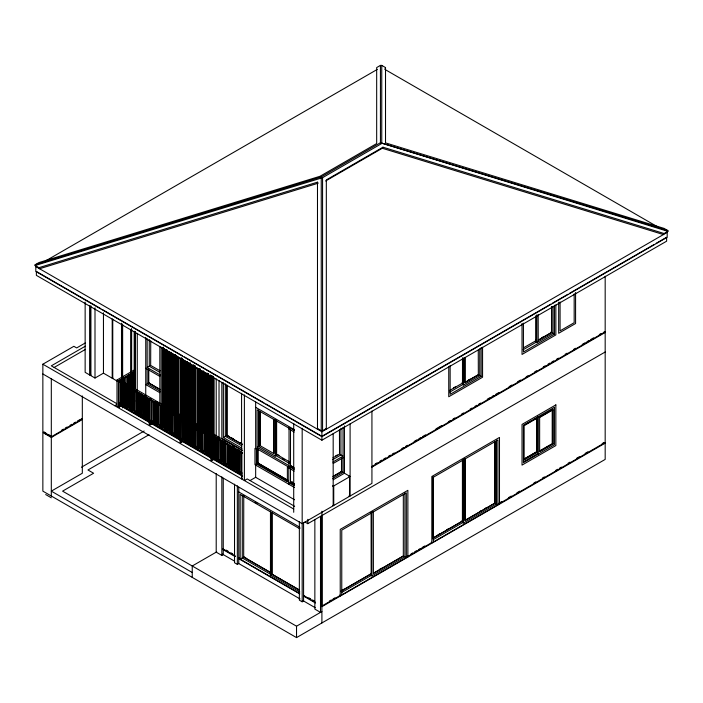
<?xml version="1.0" encoding="UTF-8"?>
<svg xmlns="http://www.w3.org/2000/svg" width="703" height="703" viewBox="0 0 703 703"><rect width="100%" height="100%" fill="white"/><g stroke="black" fill="none" stroke-linecap="round" stroke-linejoin="round"><path stroke-width="1.05" d="M85.221 343.002L76.68 347.932L73.859 346.307L42.857 364.207L42.857 431.906L51.881 437.108M160.302 391.325L147.147 383.733L147.147 369.093M160.302 375.059L147.147 367.458L147.147 338.591M149.264 339.505L149.264 366.237L159.599 372.212M150.741 340.823L150.67 365.428L160.135 370.815M250.031 480.562L255.664 477.302L255.664 464.288M255.664 402.019L255.664 448.013L289.539 467.574M257.113 447.222L257.113 409.796L289.03 428.224L289.03 465.65L257.113 447.222L259.231 446.001M258.528 410.051L258.528 446.414L275.207 456.045L275.919 455.632L275.919 419.832M259.978 411.448L259.978 445.623L273.827 453.54L273.827 419.366M260.048 445.579L260.048 411.404M273.757 453.576L273.757 419.401M275.207 456.045L275.207 419.682M275.989 453.971L275.989 419.796M276.27 453.804L276.27 419.629M276.622 420.499L276.622 453.602L275.919 454.006L289.698 461.968M290.488 467.047L290.488 429.577M293.713 512.294L293.713 423.399M321.904 622.955L321.904 511.213M322.466 606.355L321.904 606.03L321.904 515.545M371.931 411.027L371.931 483.409L350.094 496.019L348.96 496.019L349.523 496.344L349.523 476.168L348.96 476.493L349.523 476.819L333.74 485.931L332.616 485.931L333.178 486.256M450.148 365.437L450.148 394.313L481.16 376.413L481.16 347.537M462.486 382.713L462.486 358.152M462.838 357.809L462.838 384.55L463.541 384.954L479.745 375.595L479.745 348.864M463.541 384.954L463.541 358.222M464.876 357.906L464.876 382.476L478.268 374.743M464.947 357.95L464.947 382.511L478.339 374.787L478.268 350.182M482.566 347.247L482.566 377.221L448.742 396.756L448.742 366.773M523.436 323.125L523.436 352.001L554.439 334.101L554.439 305.225M536.055 340.568L536.055 316.007M536.125 315.506L536.125 342.238L536.828 342.642L553.033 333.284L553.033 306.552M536.828 342.642L536.828 314.839M538.164 314.531L538.234 340.199L551.627 332.475L551.627 306.842M551.556 306.798L551.556 332.431L538.164 340.164M555.853 304.935L555.853 334.918L522.03 354.444L522.03 323.398M604.615 332.15L605.178 332.475L605.178 442.486L498.919 503.831L498.919 503.181L499.481 503.506M385.516 67.567L385.516 142.885L664.089 228.405L667.85 230.575L667.85 231.34L667.191 232.394L321.904 431.739L35.809 266.569L35.15 265.514L35.15 264.75L38.911 262.579L320.023 176.277L376.676 143.57L376.676 67.567L380.437 65.397L381.755 65.397L385.516 67.567L384.857 69.386L657.727 226.928M325.665 180.97L382.309 148.263L382.977 147.208L664.089 233.51L667.85 231.34L380.437 142.744L321.245 176.919L35.15 264.75L35.809 266.569L35.809 271.446L321.904 436.625L667.191 237.271L667.191 232.394L667.85 230.575L380.437 142.744L380.437 65.397M100.88 308.687L36.371 271.446L36.371 275.356L321.904 440.201L321.904 431.739L322.563 430.684L326.324 428.514L326.324 179.915L382.977 147.208M325.665 429.568L326.324 428.514M664.089 233.51L663.43 234.565L382.309 148.263M45.264 261.112L377.335 69.386M38.911 267.685L317.484 182.165L318.143 183.219L39.57 268.739L38.911 267.685L35.15 265.514L322.563 177.683L381.755 143.509L381.755 65.397M85.397 346.157L51.31 365.832L116.61 403.531M54.157 367.449L85.397 349.409M85.142 302.105L85.142 372.344L89.791 375.033L90.915 375.033L90.915 305.884M90.353 306.209L90.353 375.358L90.915 375.033M90.353 375.358L95.002 378.038L103.455 373.161L117.129 381.052M112.761 377.88L112.199 378.205L112.199 318.934M120.371 382.019L120.433 406.387L119.018 407.204L116.988 406.026L116.988 379.989L133.983 370.182M135.398 370.991L118.403 380.806L118.403 406.844M120.283 380.437L135.398 371.72M147.147 367.458L149.967 365.832M46.24 433.856L46.802 433.531M46.24 434.507L46.802 434.182M131.364 389.269L131.927 388.944L130.802 388.944L131.364 389.269L131.364 328.907M61.583 430.21L63.455 429.129M65.317 428.048L67.189 426.976M69.984 425.359L71.855 424.278M73.718 423.197L75.59 422.116M77.453 421.044L80.256 419.427M81.188 418.883L82.321 418.883L82.321 395.93M82.321 418.883L51.31 436.783L51.31 378.855M604.615 442.811L605.178 443.136L605.178 459.41L296.534 637.603L42.857 491.142L42.857 432.556L51.31 437.442L82.321 419.533L82.321 473.242L51.31 491.142L192.244 572.506M147.147 383.733L149.027 382.652M121.918 379.497L121.918 401.193L120.371 400.464L121.777 401.272L121.777 379.576M123.21 384.717L123.21 398.821L124.756 399.559L124.756 377.854M125.811 397.318L132.146 393.662M119.071 402.837L134.466 393.952L134.466 394.673L119.018 403.584L149.247 421.035M114.738 405.701L116.61 404.62M120.371 402.45L126.013 399.199M121.514 405.025L122.92 404.216L122.92 383.601M122.252 407.872L134.466 400.824L134.466 397.564L120.371 405.701L180.012 440.14M138.219 401.905L144.8 398.109M136.013 411.765L134.598 412.582L134.598 390.886M142.454 417.116L143.86 416.299L143.86 395.692M163.21 408.636L164.405 409.322L163.843 409.647L162.929 408.795M164.045 348.67L164.124 409.489M149.221 419.392L147.815 420.209L147.815 398.513M166.435 350.05L166.435 411.141L166.716 349.892M151.277 420.587L149.871 421.396L180.1 438.848M151.303 422.222L152.709 421.413M168.817 351.43L169.098 412.353M149.221 398.786L149.247 424.656L149.871 425.016L151.277 424.199L151.277 399.937M171.567 352.37L171.207 413.9L172.2 414.471L172.762 414.146L171.005 413.786L171.005 352.695M81.434 467.24L144.168 431.027M173.597 354.189L173.878 415.113M173.597 415.28L175.152 415.526L175.152 354.435M176.26 416.492L176.98 417.231L177.543 416.905M159.159 426.756L160.688 426.018L160.688 405.403M149.027 434.726L87.954 469.982L93.596 473.242L62.585 491.142L296.534 626.206L321.904 611.566M183.369 420.596L184.081 421.334L184.643 421.009M184.283 360.358L184.362 421.167M186.673 361.737L186.673 422.828L187.666 423.399L188.228 423.074L186.471 422.714L186.471 420.526M186.673 422.828L186.954 420.482M189.054 363.117L189.335 424.041M173.65 433.505L172.244 434.313L172.2 353.381M191.814 425.139L191.242 425.464L191.242 423.285M191.524 425.306L192.437 426.159L193 425.833M193.835 365.876L194.116 426.8M193.835 426.958L195.39 427.213M195.03 425.464L195.109 427.371M197.701 368.258L197.982 429.181M182.13 438.391L180.724 439.208L210.944 456.66M182.156 440.034L183.685 439.296L183.685 418.68M200.364 430.561L199.801 430.886L199.801 428.707M180.1 417.151L180.1 442.468L180.724 442.82L182.13 442.011L181.506 441.651M201.199 431.695L202.754 431.941M202.385 371.298L202.473 432.108M204.582 433.646L205.144 433.32M204.775 431.58L204.863 433.487M206.339 434.006L204.775 433.76M206.963 435.025L208.721 435.385M211.111 436.765L210.548 437.09L210.548 374.91M211.111 375.674L210.742 437.204L210.83 375.841M196.647 446.774L195.241 447.591L195.241 425.895M223.352 382.784L223.352 437.494L226.173 435.869M203.097 452.126L204.503 451.308L204.503 430.702M212.983 456.203L211.568 457.02L241.797 474.472M212.983 456.924L211.568 457.741L241.797 475.193M213 457.846L214.415 457.029L214.415 436.422M210.944 434.964L210.944 460.272L211.568 460.632L212.983 459.824L212.983 435.561M219.644 460.052L218.238 460.869L218.238 439.173M226.094 465.404L227.623 464.657L227.623 444.05M240.584 472.144L239.178 472.961L239.178 451.256M294.425 487.478L254.961 464.692L254.961 448.417L256.367 449.235L256.367 463.883L258.247 462.794M550.765 304.162L321.904 436.299L265.936 403.988M552.663 303.063L567.866 294.293M569.764 293.195L654.282 244.407M656.18 243.308L666.629 237.271L666.629 241.182L321.904 440.201M335.41 456.08L337.291 454.999M453.558 387.871L455.342 386.843M332.871 457.873L339.523 454.12L339.452 429.515M449.375 390.613L462.838 382.924L462.135 382.511M523.559 347.783L536.125 340.612L535.414 340.199M290.488 468.119L290.488 482.759L292.36 481.678M468.172 380.253L469.955 379.216M541.451 337.941L543.234 336.904M332.475 459.815L340.929 454.929L340.929 428.197M449.841 392.054L463.347 384.251M523.12 349.743L537.918 341.201M332.712 462.117L343.046 456.15L343.046 427.275M333.178 463.47L344.452 456.968L344.452 473.242L333.178 479.745M333.037 476.414L341.491 471.528L341.491 457.925M333.178 476.493L341.632 471.608L341.632 458.013M332.712 478.392L343.046 472.425L343.046 457.776M216.726 551.864L192.244 565.994L192.244 577.391M375.226 463.936L377.124 462.838M379.98 461.194L381.878 460.096M383.776 458.997L385.675 457.899M388.522 456.256L390.42 455.157M392.318 454.068L394.216 452.969M401.817 448.584L403.715 447.486M405.613 446.387L407.512 445.298M414.155 441.458L417.002 439.814M418.9 438.716L420.807 437.618M422.705 436.519L425.552 434.876M435.992 428.848L441.695 425.561M448.338 421.721L450.236 420.622M453.084 418.979L454.982 417.89M461.634 414.049L463.532 412.951M470.175 409.111L472.073 408.021M474.92 406.378L476.819 405.279M478.717 404.181L480.624 403.083M487.267 399.251L490.114 397.599M492.012 396.51L493.91 395.411M495.808 394.313L498.655 392.669M509.104 386.641L511.951 384.998M517.645 381.703L520.501 380.059M526.195 376.773L528.094 375.674M534.737 371.843L536.635 370.745M543.287 366.904L545.185 365.806M548.032 364.163L549.931 363.064M551.829 361.975L553.727 360.876M556.574 359.233L558.472 358.135M565.124 354.294L567.022 353.205M573.666 349.365L575.564 348.266M582.216 344.435L585.063 342.783M586.961 341.693L588.859 340.595M590.757 339.496L593.604 337.853M599.308 334.566L601.206 333.468M604.053 331.825L605.178 331.825L605.178 276.226M371.43 466.774L605.178 331.825M371.984 467.108L605.178 332.475M216.208 473.611L216.208 552.163L221.84 555.423L223.255 554.605L223.255 478.233M238.756 558.024L239.319 557.699L239.319 558.349M299.425 528.559L240.162 494.394L240.162 559.166L242.983 557.532M333.178 433.681L333.178 505.782L302.176 523.682L42.857 373.97M333.178 505.782L332.616 505.457L333.74 505.457L349.523 496.344M234.53 484.182L234.53 562.743L237.342 564.368L238.756 563.56L238.756 487.179M299.355 528.603L300.058 528.19M304.961 522.039L307.809 523.682L605.178 352.001M523.788 425.438L531.82 420.798M533.612 419.77L537.18 417.705L537.18 451.88L523.788 459.613M537.531 417.907L524.139 425.64L524.139 459.815L537.531 452.082L536.828 451.678L525.22 458.374M539.289 417.301L552.681 409.568L552.681 443.742L539.289 451.475M553.033 409.77L539.64 417.503L539.64 451.678L553.033 443.945L553.033 409.77L552.33 409.366L552.33 443.54L553.033 443.945M270.462 511.362L270.462 575.028L271.165 574.623M524.403 458.936L536.899 451.721L536.899 417.547M539.834 450.755L551.504 444.094M523.63 461.73L538.041 453.417M304.144 595.775L303.582 596.1L315.489 602.981M299.355 521.617L299.355 600.169L302.176 601.794L303.582 600.986L303.582 522.426M341.772 590.379L343.644 589.299M438.057 534.781L439.937 533.7M446.493 529.913L448.365 528.832M341.113 591.082L371.096 573.771M341.183 591.118L371.166 573.815L370.463 573.402M379.611 569.342L381.492 568.261M479.648 511.582L481.529 510.501M484.341 508.884L486.212 507.794M373.337 573.288L403.32 555.985L403.32 494.534M403.39 556.02L373.407 573.332L373.337 511.846L372.704 511.476M341.535 592.576L371.755 575.133M433.145 539.693L463.365 522.241M371.096 512.32L371.166 575.476L371.869 575.88L404.928 556.794L404.928 493.128M462.776 460.008L462.776 522.584L463.479 522.988L496.529 503.91L496.529 440.236M329.382 601.065L331.254 599.984M333.117 598.903L334.988 597.822M410.991 553.946L412.837 552.874M414.682 551.811L416.528 550.748M418.364 549.684L420.209 548.621M422.055 547.558L424.814 545.959M499.859 502.636L501.757 501.538M508.383 497.715L511.23 496.072M516.907 492.794L519.754 491.151M533.964 482.952L535.853 481.854M542.488 478.031L544.377 476.933M555.748 470.369L557.637 469.279M559.535 468.18L561.425 467.091M568.059 463.259L569.948 462.17M576.583 458.338L579.421 456.704M585.107 453.417L587.945 451.783M602.155 443.575L604.053 442.486L604.053 443.136M321.904 606.03L340.226 595.45L339.663 595.125L340.226 596.1L340.226 529.385L407.872 490.325L407.872 557.048L407.309 556.723L431.835 542.567L431.264 542.241L431.835 543.217L431.835 476.493L499.481 437.433L499.481 504.156L498.919 503.831M406.334 557.611L341.763 594.887L341.763 530.124L406.334 492.838L406.334 557.611L404.225 556.389M497.944 504.719L433.364 542.004L433.364 477.232L497.944 439.955L497.944 504.719L495.826 503.497M321.904 606.68L605.178 443.136M550.924 332.071L551.627 332.475M552.33 332.879L554.439 334.101M479.042 375.191L481.16 376.413M464.314 458.593L465.017 458.997L465.017 520.44L494.991 503.137L494.991 441.686L494.921 503.093L464.947 520.405L464.947 458.954M317.484 182.165L317.484 428.514L321.245 430.684L321.904 431.739M102.779 309.786L182.464 355.788M184.353 356.887L264.038 402.889M462.064 520.519L462.776 520.923L432.793 538.234L432.793 476.783M340.226 454.525L343.046 456.15M255.664 407.327L294.557 429.788M294.425 430.517L288.784 427.266L288.784 428.892L294.223 432.029M341.166 471.335L343.046 472.425M350.094 476.493L344.452 473.242L344.452 425.913M145.741 368.275L159.836 376.413M277.184 454.331L279.021 455.395M282.465 458.602L284.346 459.692M275.391 455.333L289.293 463.356M159.976 389.348L148.702 382.836L148.702 369.242M159.836 389.427L148.561 382.924L148.561 369.321M290.339 465.43L293.959 467.521M290.198 465.509L293.819 467.6M290.488 466.484L294.214 468.646M294.223 469.463L288.784 466.317L288.784 484.226M145.741 384.55L159.836 392.687M294.223 471.089L287.378 467.135L287.378 481.783L256.367 463.883M227.262 435.359L229.09 436.414M230.918 437.468L233.66 439.05M240.057 442.741L241.885 443.795M242.517 444.489L226.972 435.517L226.972 385.156M242.368 444.568L226.832 435.596L226.832 385.244M242.008 445.983L225.329 436.352L225.329 383.829M223.352 437.494L242.052 448.286M242.509 450.184L221.84 438.25L221.84 382.467M241.937 450.5L119.809 379.989L119.809 380.718M126.435 384.541L128.324 385.631M130.222 386.729L133.06 388.364M150.653 398.522L151.277 398.882M155.785 401.483L157.674 402.582M164.3 406.404L166.198 407.494M172.824 411.325L174.713 412.415M181.348 416.246L183.237 417.336M198.387 426.08L201.225 427.723M223.949 440.843L225.839 441.932M232.465 445.755L234.363 446.853M116.988 379.989L242.421 452.407M116.988 380.718L242.421 453.127M127.305 386.922L129.053 387.933M152.314 401.36L158.896 405.165M219.96 440.421L228.422 445.298M230.294 446.387L242.509 453.435M287.984 480.342L257.922 462.987L257.922 449.384M290.805 481.968L294.566 484.139M170.943 412.933L172.833 414.023M287.843 480.421L257.781 463.066L257.781 448.417M290.664 482.056L294.425 484.226M166.716 410.983L166.514 349.778M174.871 415.684L174.783 354.874M177.261 417.064L177.174 356.254M186.954 422.661L186.752 420.368M187.947 423.241L187.859 362.423M164.045 409.761L165.038 410.341M166.435 411.141L167.428 411.712L167.428 350.63M168.817 412.52L169.81 413.092M184.283 421.449L185.276 422.02M189.054 424.208L190.056 424.779M195.03 427.652L196.023 428.224M288.098 481.379L257.113 463.497L257.113 448.848M290.488 482.759L294.214 484.912M197.701 429.348L197.613 368.539M200.083 430.728L200.004 428.821M206.049 434.173L205.97 373.363M207.244 434.858L208.158 435.711L208.158 373.539M202.385 432.38L203.387 432.96L203.387 370.78M288.784 482.592L294.223 485.729M133.052 393.135L134.466 393.952M214.327 440.421L216.208 441.502M131.646 395.938L134.466 397.564M407.309 556.073L407.872 556.398M134.185 400.657L134.748 400.982M123.21 398.821L124.624 399.629L124.624 377.933M255.664 477.302L294.557 499.763M120.433 402.775L149.713 419.682M152.226 421.132L180.566 437.486M183.07 438.936L211.41 455.298M213.923 456.748L242.263 473.11M119.018 404.313L149.247 421.765M149.871 422.116L180.1 439.568M180.724 439.929L210.944 457.381M181.91 441.229L242.5 476.212M294.636 506.318L247.21 478.936L244.389 480.562L244.389 394.919M119.809 406.026L120.433 406.387M150.653 423.839L151.277 424.199M212.359 459.463L212.983 459.824M242.421 478.444L241.797 478.084L241.797 452.767M42.857 364.207L293.713 509.042M238.756 491.951L299.821 527.215M255.057 502.214L256.955 503.304M81.759 419.208L82.321 419.533M45.862 432.986L43.981 431.906L43.981 432.556M48.612 434.577L51.881 436.458M244.038 556.89L245.936 557.989M243.756 557.057L271.235 572.919L243.686 557.092L243.756 495.606M299.425 590.01L271.947 574.14L271.947 512.698M299.355 590.045L271.876 574.184L271.876 512.733M270.681 574.342L242.28 557.945L242.28 495.369M270.462 575.028L299.821 591.979M226.225 550.141L228.097 551.222M230.9 552.839L232.772 553.92M308.81 597.822L310.682 598.903M312.554 599.975L314.426 601.056M222.851 548.841L235.567 556.178M303.52 595.415L315.471 602.313M240.162 559.166L299.355 593.341M222.851 549.491L235.004 556.504M238.756 558.674L299.821 593.93M222.359 554.087L234.679 561.205M238.475 563.393L300.102 598.974M302.94 600.617L315.269 607.735M45.677 494.552L51.319 497.812M317.484 428.514L318.143 429.568M575.581 292.474L575.581 323.521L558.674 333.284L558.674 302.237M574.175 293.836L574.175 322.712L560.08 330.849L560.08 301.974M552.4 409.41L552.4 443.584M538.234 416.686L538.234 454.12L537.531 453.707L537.531 416.281M536.828 417.503L536.828 451.678M463.479 459.323L463.479 522.988M462.706 460.535L462.706 520.879L432.723 538.19L432.723 476.748M462.416 460.368L462.416 520.721M371.869 512.206L371.869 575.88M350.094 423.918L350.094 496.019M333.74 485.931L333.74 505.457M322.563 177.683L322.563 430.684L321.245 430.684L321.245 176.919M320.498 516.362L320.498 612.375L314.856 609.123L314.856 519.658M307.809 519.35L307.809 523.682M302.176 428.276L302.176 601.794M296.534 626.206L296.534 637.603M241.577 393.293L241.577 478.936M240.584 451.528L240.716 472.214L239.301 473.031L239.301 451.335M238.097 450.096L238.097 470.702L236.683 471.52L236.683 449.823M237.966 450.017L237.966 470.632L236.559 471.449L236.559 449.753M237.342 485.817L237.342 564.368M235.479 448.584L235.479 469.191L234.064 470.008L234.064 448.312M235.356 448.505L235.356 469.121L233.941 469.938L233.941 448.242M232.86 447.073L232.86 467.68L231.454 468.497L231.454 446.8M232.737 446.994L232.737 467.609L231.322 468.426L231.322 446.73M230.241 445.561L230.241 466.168L228.835 466.985L228.835 445.289M230.118 445.482L230.118 466.098L228.703 466.915L228.703 445.219M227.5 443.971L227.5 464.586M226.094 443.707L226.217 465.474M225.004 442.539L225.004 463.145L223.475 463.892L223.475 442.196M224.881 442.468L224.881 463.075M223.598 442.266L223.598 463.962M222.385 441.027L222.385 461.634L220.979 462.451L220.979 440.755M222.262 440.957L222.262 461.563L220.856 462.381L220.856 440.684M221.84 476.862L221.84 555.423M219.644 439.445L219.775 460.122L218.361 460.94L218.361 439.243M219.02 380.613L219.02 438.777M217.157 438.004L217.157 458.62L215.742 459.428L215.742 437.732M217.034 437.934L217.034 458.541L215.619 459.358L215.619 437.661M216.208 378.943L216.208 436.018M214.538 436.493L214.538 457.108L213.123 457.917L213.123 436.22M214.125 378.073L214.125 439.164M213.387 377.318L213.387 434.392M213.132 376.404L213.132 434.226M212.93 376.29L212.93 434.111M211.937 375.718L211.937 433.531M211.744 375.604L211.744 433.417M211.568 435.324L211.568 460.632M209.863 433.795L209.863 454.402L208.457 455.219L208.36 373.653M209.74 433.725L209.74 454.331L208.325 455.149L208.325 433.452M209.556 375.428L209.556 432.152M209.353 375.314L209.353 432.037M207.526 373.609L207.526 430.333M207.447 373.891L207.447 430.614M207.244 373.776L207.244 430.5M207.244 432.283L207.244 452.89L205.838 453.707L205.768 373.249M207.165 374.049L207.165 430.772M207.121 432.213L207.121 452.82L205.707 453.637L205.707 431.941M206.963 372.845L206.963 430.658M204.775 372.669L204.775 429.401M204.582 372.555L204.582 429.287M204.626 430.772L204.626 451.388L203.22 452.196L203.097 430.429M203.949 371.544L203.861 428.549M203.668 371.702L203.58 428.707M202.192 371.175L202.192 432.266M202.007 429.261L202.007 449.876L200.478 450.614L200.478 428.918M201.884 429.19L201.884 449.797M201.199 370.604L201.199 427.327M200.996 370.49L200.996 428.303M200.601 428.988L200.601 450.685M200.004 368.829L200.004 426.642M199.801 368.706L199.801 426.528M199.388 427.749L199.388 448.365L197.982 449.173L197.982 427.477M199.265 427.679L199.265 448.286L197.859 449.103L197.859 427.406M198.808 369.224L198.808 425.948M198.606 369.11L198.606 425.833M196.945 367.827L196.945 430.385M196.647 426.167L196.778 446.853L195.364 447.662L195.364 425.965M195.531 367.01L195.531 429.568M195.03 365.472L195.03 423.285M194.828 366.448L194.828 423.171M194.828 425.35L194.828 427.538M194.195 365.428L194.195 423.25M194.16 424.726L194.16 445.342L192.745 446.15L192.745 424.454M194.116 365.709L194.116 422.433M194.037 424.656L194.037 445.263L192.622 446.08L192.64 365.182M193.914 365.595L193.914 422.318M193.633 364.664L193.633 422.485M192.437 365.068L192.437 426.159M191.541 423.215L191.541 443.83L190.126 444.639L190.056 422.6M191.444 364.497L191.444 421.22M191.418 423.144L191.418 443.751L190.003 444.568L190.003 422.872M191.242 364.382L191.242 421.106M190.618 363.363L190.618 421.185M190.337 363.53L190.249 421.624M190.056 362.599L190.056 420.412M188.922 421.703L188.922 442.319L187.516 443.127L187.516 421.431M188.861 363.003L188.799 442.24L187.385 443.057L187.385 421.361M187.666 362.309L187.666 423.399M187.033 361.298L187.033 422.389M186.954 361.57L186.954 418.303M186.752 361.456L186.752 418.188M186.471 361.623L186.471 418.347M186.304 420.192L186.304 440.807L184.898 441.616L184.898 419.919M186.181 420.122L186.181 440.737L184.775 441.546L184.775 419.849M185.478 361.052L185.478 418.865M185.276 360.938L185.276 418.751M184.081 360.244L184.081 421.334M183.562 418.61L183.562 439.226M183.088 359.672L183.088 417.485M182.885 359.558L182.885 417.371M182.262 358.539L182.262 416.352M182.156 418.338L182.279 440.104M182.13 417.749L182.13 439.12M181.98 358.706L181.892 416.8M181.699 357.774L181.699 415.587M180.979 358.126L180.979 414.858M180.785 358.012L180.697 416.106M180.724 417.512L180.724 442.82M179.089 357.519L179.089 414.594M179.089 416.782L179.089 420.078M179.01 415.983L179.01 436.598L177.481 437.336L177.481 415.64M178.887 415.912L178.887 436.519M178.167 356.834L178.167 413.557M177.683 356.702L177.683 413.777M177.604 415.71L177.604 437.407M176.98 356.14L176.98 417.231M176.391 414.471L176.391 435.087L174.985 435.895L175.073 354.716M176.268 414.401L176.268 435.008L174.862 435.825L174.871 354.602M175.978 355.569L175.978 413.382M175.785 355.454L175.785 413.267M174.59 354.76L174.59 415.851M173.65 412.889L173.782 433.575L172.367 434.384L172.402 353.495M173.395 354.075L173.395 415.165M171.286 352.528L171.163 432.064L169.748 432.872L169.748 411.176M171.04 411.378L171.04 431.994L169.625 432.802L169.625 411.106M170.012 352.124L170.012 409.937M169.81 352.01L169.81 409.823M168.623 351.315L168.544 430.552L167.138 431.361L167.138 409.664M168.421 409.867L168.421 430.482L167.006 431.291L167.006 409.594M167.622 350.744L167.622 411.826M166.796 349.611L166.796 410.701L166.233 411.027L166.233 349.936M165.926 408.425L165.926 429.041L164.52 429.849L164.52 408.153M165.803 408.355L165.803 428.971L164.388 429.779L164.388 408.083M165.24 349.365L165.24 407.178M165.038 349.25L165.038 407.063M163.843 348.556L163.843 409.647M163.36 347.089L163.36 405.262M163.307 406.914L163.307 427.529L161.901 428.338L161.901 406.642M163.21 347.546L163.131 405.64M163.184 406.844L163.184 427.459L161.778 428.268L161.778 406.571M162.929 347.704L162.85 409.076M161.242 347.212L161.242 404.287M161.242 406.483L161.242 409.77M160.565 405.332L160.565 425.948M159.836 346.403L159.836 403.469M159.159 405.06L159.282 426.826M158.07 403.891L158.07 424.507L156.541 425.245L156.541 403.548M157.947 403.821L157.947 424.436M156.664 403.619L156.664 425.315M155.46 402.38L155.46 422.995L154.045 423.804L154.045 402.107M155.328 402.309L155.328 422.925L153.922 423.733L153.922 402.037M152.709 400.798L152.841 421.484L151.426 422.301L151.426 400.596M149.871 399.699L149.871 425.016M149.098 398.715L149.098 419.322L147.692 420.139L147.692 398.443M146.602 397.274L146.602 417.881L145.196 418.698L145.196 397.002M146.479 397.204L146.479 417.81L145.073 418.628L145.073 396.931M145.741 337.449L145.741 395.394M143.992 395.763L143.992 416.369L142.577 417.187L142.454 395.42M141.373 394.251L141.373 414.867L139.835 415.605L139.835 393.908M141.25 394.181L141.25 414.788M139.959 393.979L139.959 415.675M138.755 392.74L138.755 413.355L137.34 414.164L137.34 392.467M138.632 392.669L138.632 413.276L137.217 414.093L137.287 333.31M136.013 391.158L136.136 411.844L134.73 412.652L134.73 390.956M135.31 331.517L135.31 388.583M134.748 331.192L134.748 389.357M134.185 331.526L134.185 397.406M133.517 389.717L133.517 410.332L132.111 411.141L132.111 389.444M133.394 389.647L133.394 410.253L131.988 411.07L131.988 389.374M133.28 372.933L133.28 388.126M133.28 390.297L133.28 394.638M133.148 373.012L133.148 388.205M131.874 373.205L131.874 387.309M131.874 389.48L131.874 393.821M131.646 328.96L131.646 371.782M131.733 373.284L131.646 394.84M130.899 388.205L130.899 408.821L129.493 409.629L129.493 387.933M130.802 329.681L130.802 386.747M130.776 388.135L130.776 408.742L129.37 409.559L129.37 387.863M130.442 374.576L130.301 386.588M130.442 388.68L130.442 396.272M129.027 374.848L129.027 395.464M128.895 374.927L128.895 395.543M128.28 386.694L128.28 407.309L126.874 408.118L126.874 386.422M128.157 386.624L128.157 407.23L126.751 408.048L126.751 386.351M127.594 376.219L127.594 397.916M127.463 376.298L127.463 384.972M126.189 376.492L126.057 397.177M125.67 385.182L125.67 405.798L124.255 406.606L124.255 384.91M125.538 385.112L125.538 405.719L124.132 406.536L124.132 384.84M123.35 378.126L123.35 382.467M123.35 384.638L123.35 398.742M123.21 378.205L123.21 382.546M123.051 383.671L123.051 404.287M122.63 324.303L122.63 376.984M122.63 379.181L122.63 381.377M122.058 323.978L122.058 381.703M121.514 383.328L121.637 405.095M121.496 323.213L121.496 381.377M120.503 381.94L120.503 400.385M119.018 381.887L119.018 407.204M112.761 319.259L112.761 378.53M103.455 312.791L103.455 373.161M95.002 307.8L95.002 378.038M89.791 305.884L89.791 375.033M51.31 437.442L51.31 496.019M555.853 404.893L522.03 424.419L522.03 465.105L555.853 445.57L555.853 404.893M554.439 407.336L523.436 425.236L523.436 462.662L554.439 444.762L554.439 407.336"/></g></svg>
